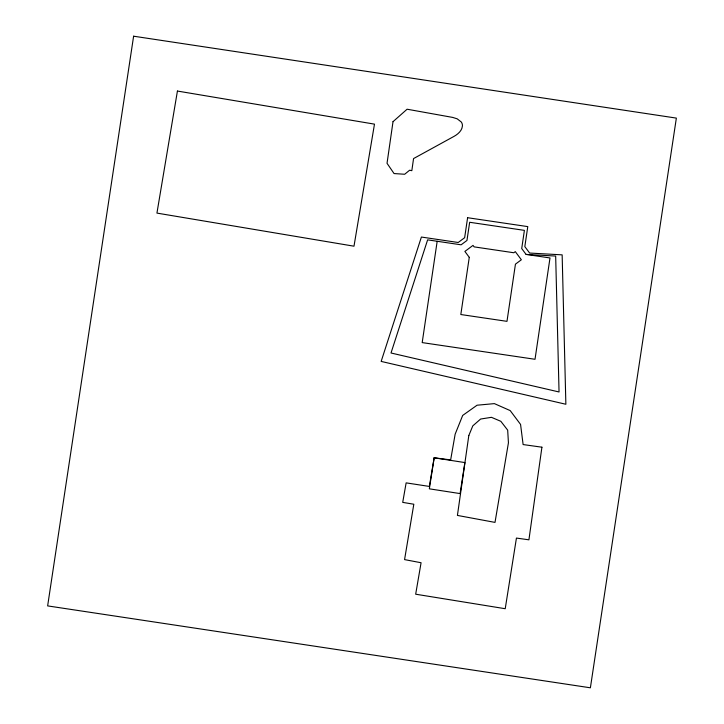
<?xml version="1.0" encoding="UTF-8"?>
<svg xmlns="http://www.w3.org/2000/svg" width="724" height="724" viewBox="0 0 724 724"><rect width="100%" height="100%" fill="white"/><g stroke="black" fill="none" stroke-linecap="round" stroke-linejoin="round"><path stroke-width="1.09" d="M437.178 241.273L422.192 342.597L535.018 359.285L549.996 257.952L526.077 254.414L521.714 248.549L524.402 230.368L469.659 222.277L466.962 240.458L461.107 244.812L427.622 239.861L391.014 352.995L559.046 391.974L555.67 256.061L526.077 254.414M541.923 447.197L528.918 539.823L516.438 538.068L505.225 608.721L415.676 594.205L421.078 562.738L404.571 559.607L413.82 504.23L402.716 502.375L406.137 482.872L429.341 486.428L434.165 457.812L450.654 459.885L455.152 434.174L462.681 415.431L477.062 405.214L494.383 403.621L510.194 410.589L520.565 424.427L523.117 444.563L541.923 447.197M393.023 121.668L387.032 163.298L394.064 173.561L404.671 174.258L409.63 170.221L411.829 170.683L413.558 158.574L453.921 136.429C457.894 134.248 461.975 130.773 462.428 125.967A6.272 6.272 0 0 0 461.279 122.003L457.197 118.827L452.645 117.406L407.096 109.215L393.023 121.668M468.808 435.549L457.423 515.416L495.008 522.393L508.438 442.78L507.678 430.137L500.845 421.314L491.451 417.323L480.627 419.033L472.799 425.866L468.808 435.549M467.604 217.716L464.645 237.707L458.202 242.486L421.395 237.047L381.159 361.412L565.869 404.264L562.15 254.857L529.624 253.047L524.828 246.603L527.787 226.612L467.604 217.716M469.27 257.337L460.817 314.524L506.981 321.347L515.443 264.16L521.352 259.771L515.307 251.635L513.823 252.748L474.12 246.875L473.016 245.391L464.88 251.418L469.27 257.337M133.614 36.2L47.639 605.898L590.386 687.8L676.361 118.103L133.614 36.2M434.165 457.812L429.35 488.827L460.084 493.587L464.889 462.573L434.165 457.812M177.425 91.052L156.936 213.1L353.991 246.196L374.48 124.139L177.425 91.052"/></g></svg>
